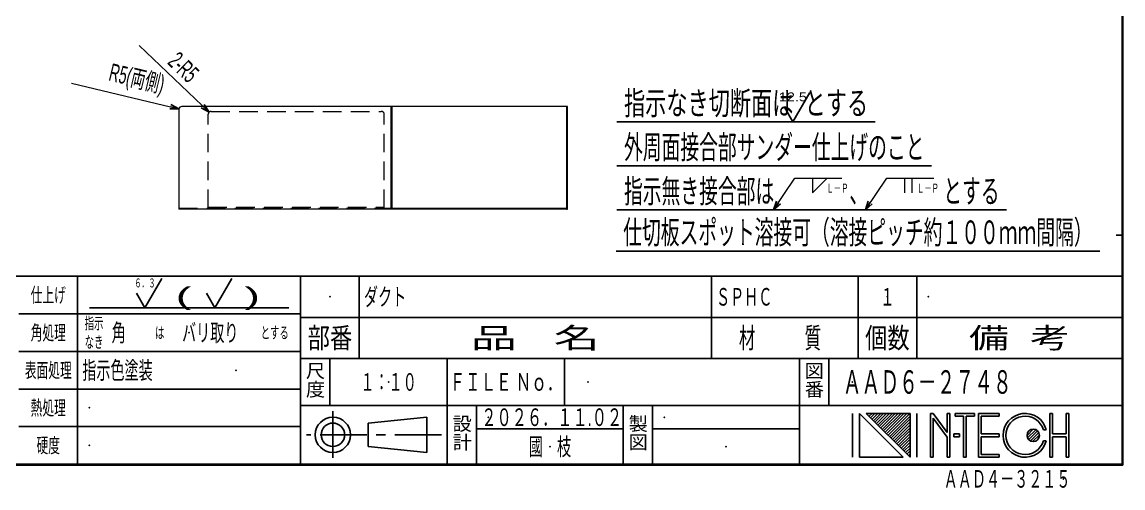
# Model space of a CAD drawing. Header units: millimetres. Extents: x -1485 to 1485, y -1050 to 1050.
# Drawn here: x -460 to 1416, y -1020 to -227 of the extents above; entities that cross this region are included whole.
import ezdxf
from ezdxf.enums import TextEntityAlignment as Align

# ---------------------------------------------------------------- set-up
doc = ezdxf.new("R2010")
doc.units = ezdxf.units.MM
doc.header["$LTSCALE"] = 2.5
doc.header["$PDSIZE"] = 1
doc.linetypes.add('CENTER', pattern=[50.8, 31.75, -6.35, 6.35, -6.35])
doc.linetypes.add('DASHED', pattern=[19.05, 12.7, -6.35])
for name, color, linetype in [('Layer0001', 7, 'Continuous'), ('Layer0012', 7, 'Continuous'), ('Layer0013', 7, 'Continuous'), ('Layer0014', 7, 'Continuous')]:
    doc.layers.add(name, color=color, linetype=linetype)
doc.styles.add('dcStyle0', font='ＭＳ Ｐゴシック', dxfattribs={"width": 0.6})
doc.styles.add('dcStyle1', font='@ＭＳ Ｐゴシック', dxfattribs={"width": 0.8})
doc.dimstyles.new('dc_Radial01', dxfattribs={"dimtxt": 30, "dimasz": 15.00113, "dimexe": 0, "dimexo": 10, "dimgap": 10, "dimtad": 3, "dimdec": 1, "dimdsep": 46, "dimtxsty": 'dcStyle0', "dimblk1": 'OPEN30', "dimblk2": 'OPEN30', "dimsah": 1, "dimcen": 0.09, "dimclrd": 4, "dimclre": 4, "dimclrt": 4, "dimadec": 0, "dimazin": 2, "dimtfac": 1, "dimtdec": 4, "dimtofl": 0, "dimtmove": 0, "dimatfit": 3, "dimfxl": 1, "dimarcsym": 1})

# ---------------------------------------------------------------- blocks, each defined once
blk = doc.blocks.new('DC_GROUP_AAD6-2748_1')
at = {"layer": 'Layer0014', "color": 2, "style": 'dcStyle0'}
for s, width, p, p2 in [('指示', 0.55, (-353, -750), (-321, -750)), ('は', 0.55, (-233, -766), (-217, -766)), ('とする', 0.637211, (-53, -766), (-5, -766)), ('なき', 0.629933, (-353, -782), (-321, -782))]:
    blk.add_text(s, height=20, dxfattribs=dict(at, width=width)).set_placement(p, p2, align=Align.FIT)
blk = doc.blocks.new('DC_GROUP_AAD6-2748_2')
at = {"layer": 'Layer0013', "color": 4, "linetype": 'Continuous', "lineweight": 25}
for p, q in [((-250.2, -714), (-221.3, -664)), ((-264.6, -689), (-250.2, -714))]:
    blk.add_line(p, q, dxfattribs=at)
at = {"layer": 'Layer0013', "color": 4, "style": 'dcStyle0', "width": 0.812153}
blk.add_text('６．３', height=15, dxfattribs=at).set_placement((-268.2, -679), (-232.2, -679), align=Align.FIT)
blk = doc.blocks.new('DC_GROUP_AAD6-2748_3')
at = {"layer": 'Layer0013', "color": 4, "linetype": 'Continuous', "lineweight": 25}
for p, q in [((-131, -714), (-102.1, -664)), ((-145.4, -689), (-131, -714))]:
    blk.add_line(p, q, dxfattribs=at)
blk = doc.blocks.new('_Open30')
at = {"color": 0, "linetype": 'ByBlock', "lineweight": -2}
for p, q in [((-1, 0.267949), (0, 0)), ((0, 0), (-1, -0.267949)), ((0, 0), (-1, 0))]:
    blk.add_line(p, q, dxfattribs=at)
blk = doc.blocks.new('DC_GROUP_AAD6-2748_13')
at = {"layer": 'Layer0013', "color": 4, "linetype": 'Continuous', "lineweight": 13}
for p, q in [((820.9, -547), (857.4, -492.7)), ((857.4, -492.7), (937.4, -492.7)), ((887.4, -492.7), (887.4, -517.7)), ((887.4, -492.7), (912.4, -492.7)), ((887.4, -517.7), (912.4, -492.7))]:
    blk.add_line(p, q, dxfattribs=at)
at = {"layer": 'Layer0013', "color": 4, "xscale": 15.00115266964712, "yscale": 15.00081580252128, "rotation": 236.0825694630274}
blk.add_blockref('_Open30', (820.9, -547), dxfattribs=at)
blk = doc.blocks.new('DC_GROUP_AAD6-2748_14')
at = {"layer": 'Layer0013', "color": 4, "linetype": 'Continuous', "lineweight": 13}
for p, q in [((977.5, -547), (1014, -492.7)), ((1014, -492.7), (1094, -492.7)), ((1044, -492.7), (1044, -517.7)), ((1056.5, -492.7), (1056.5, -517.7))]:
    blk.add_line(p, q, dxfattribs=at)
at = {"layer": 'Layer0013', "color": 4, "xscale": 15.00115266964712, "yscale": 15.00081580252128, "rotation": 236.0825694630294}
blk.add_blockref('_Open30', (977.5, -547), dxfattribs=at)
blk = doc.blocks.new('DC_GROUP_AAD6-2748_17')
at = {"layer": 'Layer0013', "color": 4, "linetype": 'Continuous', "lineweight": 25}
for p, q in [((853.9, -397), (882.8, -347)), ((839.5, -372), (853.9, -397))]:
    blk.add_line(p, q, dxfattribs=at)
at = {"layer": 'Layer0013', "color": 4, "style": 'dcStyle0', "width": 1.291922}
blk.add_text('12.5', height=15, dxfattribs=at).set_placement((829.9, -362), (877.9, -362), align=Align.FIT)
blk = doc.blocks.new('DC_GROUP_AAD6-2748_18')
at = {"layer": 'Layer0013', "color": 4, "linetype": 'Continuous', "lineweight": 25}
blk.add_line((554.2, -547), (1218.2, -547), dxfattribs=at)
at = {"layer": 'Layer0013', "color": 4, "style": 'dcStyle0', "width": 0.670215}
blk.add_text('指示無き接合部は\u3000\u3000\u3000\u3000、\u3000\u3000\u3000\u3000とする', height=40, dxfattribs=at).set_placement((566.2, -535), (1206.2, -535), align=Align.FIT)
blk = doc.blocks.new('DC_GROUP_AAD6-2748_19')
at = {"layer": 'Layer0013', "color": 4, "linetype": 'Continuous', "lineweight": 25}
blk.add_line((554.2, -472), (1090.2, -472), dxfattribs=at)
at = {"layer": 'Layer0013', "color": 4, "style": 'dcStyle0', "width": 0.575583}
blk.add_text('外周面接合部サンダー仕上げのこと', height=40, dxfattribs=at).set_placement((566.2, -460), (1078.2, -460), align=Align.FIT)
blk = doc.blocks.new('DC_GROUP_AAD6-2748_20')
at = {"layer": 'Layer0013', "color": 4, "linetype": 'Continuous', "lineweight": 25}
blk.add_line((554.2, -397), (994.2, -397), dxfattribs=at)
at = {"layer": 'Layer0013', "color": 4, "style": 'dcStyle0', "width": 0.653268}
blk.add_text('指示なき切断面は  とする', height=40, dxfattribs=at).set_placement((566.2, -385), (982.2, -385), align=Align.FIT)
blk = doc.blocks.new('DC_GROUP_AAD6-2748_21')
at = {"layer": 'Layer0013', "color": 4, "linetype": 'Continuous', "lineweight": 25}
blk.add_line((552.8, -617), (1376.8, -617), dxfattribs=at)
at = {"layer": 'Layer0013', "color": 4, "style": 'dcStyle0', "width": 0.634461}
blk.add_text('仕切板スポット溶接可（溶接ピッチ約１００ｍｍ間隔）', height=40, dxfattribs=at).set_placement((564.8, -605), (1364.8, -605), align=Align.FIT)
blk = doc.blocks.new('DC_GROUP_AAD6-2748_10')
at = {"color": 3, "linetype": 'Continuous', "lineweight": 18}
for p, q in [((468, -370.8), (468, -545.8)), ((469.6, -370.8), (468, -370.8)), ((469.6, -545.8), (469.6, -370.8)), ((468, -545.8), (469.6, -545.8))]:
    blk.add_line(p, q, dxfattribs=at)
blk = doc.blocks.new('DC_GROUP_AAD6-2748_15')
at = {"color": 4, "style": 'dcStyle0', "width": 0.71291}
blk.add_text('Ｌ－Ｐ', height=15.62, dxfattribs=at).set_placement((910.9, -517.8), (948.8, -517.8), align=Align.FIT)
blk = doc.blocks.new('DC_GROUP_AAD6-2748_16')
at = {"color": 4, "style": 'dcStyle0', "width": 0.71291}
blk.add_text('Ｌ－Ｐ', height=15.62, dxfattribs=at).set_placement((1065.1, -517.8), (1102.9, -517.8), align=Align.FIT)
blk = doc.blocks.new('*D14')
at = {"layer": 'Layer0012', "color": 4, "linetype": 'Continuous', "lineweight": 13}
blk.add_line((-375.4, -331), (-192.2, -374.7), dxfattribs=at)
at = {"layer": 'Layer0012', "color": 4, "xscale": 15.00115266964712, "yscale": 15.00081580252128, "rotation": 346.6057846721175}
blk.add_blockref('_Open30', (-192.2, -374.7), dxfattribs=at)
at = {"layer": 'Layer0012', "color": 4, "insert": (-223.3, -357), "char_height": 30, "attachment_point": 9, "rotation": 346.6058, "style": 'dcStyle0'}
blk.add_mtext('\\T1.00;R5(両側)', dxfattribs=at)
blk = doc.blocks.new('*D15')
at = {"layer": 'Layer0012', "color": 4, "linetype": 'Continuous', "lineweight": 13}
blk.add_line((-260.2, -266.8), (-141, -380.8), dxfattribs=at)
at = {"layer": 'Layer0012', "color": 4, "xscale": 15.00115266964712, "yscale": 15.00081580252128, "rotation": 316.2932747785995}
blk.add_blockref('_Open30', (-141, -380.8), dxfattribs=at)
at = {"layer": 'Layer0012', "color": 4, "insert": (-176.6, -332.8), "char_height": 30, "attachment_point": 9, "rotation": 316.2933, "style": 'dcStyle0'}
blk.add_mtext('\\T1.00;2-R5', dxfattribs=at)
blk = doc.blocks.new('DC_GROUP_AAD6-2748_11')
at = {"layer": 'Layer0001', "color": 3, "linetype": 'DASHED', "lineweight": 18}
for p, q in [((-142.4, -544.2), (-142.4, -384.2)), ((-137.4, -379.2), (152.6, -379.2)), ((157.6, -544.2), (157.6, -384.2)), ((-142.4, -542.6), (157.6, -542.6))]:
    blk.add_line(p, q, dxfattribs=at)
for centre, start, end in [((-137.4, -384.2), 90, 180), ((152.6, -384.2), 0, 90)]:
    blk.add_arc(centre, 5, start, end, dxfattribs=at)

msp = doc.modelspace()

# ---------------------------------------------------------------- linework, layer by layer
at = {"color": 3, "linetype": 'Continuous', "lineweight": 18}
for p, q in [((171.25, -370.83), (-187.35, -370.83)), ((468.05, -370.83), (468.05, -545.83)), ((468.05, -545.83), (356.45, -545.83))]:
    msp.add_line(p, q, dxfattribs=at)
at = {"color": 5, "linetype": 'Continuous', "lineweight": 13}
msp.add_line((468.05, -370.83), (171.25, -370.83), dxfattribs=at)
at = {"color": 3, "linetype": 'Continuous', "lineweight": 18}
msp.add_arc((-187.35, -375.83), 5, 90.00001, 180.00001, dxfattribs=at)
at = {"layer": 'Layer0001', "color": 3, "linetype": 'Continuous', "lineweight": 18}
for p, q in [((169.65, -545.83), (169.65, -370.83)), ((171.25, -545.83), (171.25, -370.83)), ((358.05, -370.83), (356.45, -370.83)), ((-192.35, -375.83), (-192.35, -545.83)), ((356.45, -545.83), (-192.35, -545.83)), ((171.25, -544.23), (468.05, -544.23))]:
    msp.add_line(p, q, dxfattribs=at)
at = {"layer": 'Layer0001', "color": 3, "linetype": 'DASHED', "lineweight": 18}
msp.add_line((-192.35, -544.23), (171.25, -544.23), dxfattribs=at)
at = {"layer": 'Layer0014', "color": 3, "linetype": 'Continuous', "lineweight": 25}
for p, q in [((1415, 910), (1415, -980)), ((1416.5, -981.5), (1416.5, 911.5)), ((1415, -590), (1405, -590)), ((1415, -660), (-1415, -660)), ((15, -660), (15, -980)), ((115, -800), (115, -660)), ((715, -660), (715, -800)), ((965, -800), (965, -660)), ((1065, -660), (1065, -800)), ((-465, -724), (15, -724)), ((15, -730), (1415, -730)), ((-465, -788), (15, -788)), ((15, -800), (1415, -800)), ((265, -800), (265, -980)), ((865, -880), (865, -800)), ((-465, -852), (15, -852)), ((15, -880), (1415, -880)), ((565, -880), (565, -980)), ((865, -980), (865, -880)), ((130, -910), (230, -900)), ((230, -900), (230, -960)), ((955.63, -893.56), (955.63, -968.22)), ((967.29, -893.56), (967.29, -968.22)), ((1041.96, -968.22), (967.29, -893.56)), ((978.96, -893.56), (1053.63, -968.22)), ((1053.63, -893.56), (978.96, -893.56)), ((988.86, -893.56), (983.91, -898.51)), ((993.81, -893.56), (986.38, -900.98)), ((998.76, -893.56), (988.86, -903.46)), ((1003.71, -893.56), (991.33, -905.93)), ((1008.66, -893.56), (993.81, -908.41)), ((1013.61, -893.56), (996.28, -910.88)), ((1018.56, -893.56), (998.76, -913.36)), ((1023.51, -893.56), (1001.23, -915.83)), ((1028.46, -893.56), (1003.71, -918.31)), ((1033.41, -893.56), (1006.18, -920.78)), ((1038.36, -893.56), (1008.66, -923.25)), ((1043.31, -893.56), (1011.13, -925.73)), ((1048.26, -893.56), (1013.61, -928.2)), ((1053.21, -893.56), (1016.08, -930.68)), ((1053.63, -898.09), (1018.56, -933.15)), ((1053.63, -968.22), (1053.63, -893.56)), ((1065.29, -893.56), (1065.29, -968.22)), ((1088.63, -893.56), (1088.63, -968.22)), ((1088.63, -893.56), (1093.29, -893.56)), ((1116.63, -926.22), (1093.29, -893.56)), ((1116.63, -893.56), (1121.29, -893.56)), ((1116.63, -926.22), (1116.63, -893.56)), ((1121.29, -893.56), (1121.29, -968.22)), ((1130.63, -893.56), (1163.29, -893.56)), ((1130.63, -898.22), (1130.63, -893.56)), ((1144.63, -898.22), (1130.63, -898.22)), ((1144.63, -968.22), (1144.63, -898.22)), ((1163.29, -898.22), (1149.29, -898.22)), ((1149.29, -898.22), (1149.29, -968.22)), ((1163.29, -893.56), (1163.29, -898.22)), ((1170.29, -893.56), (1205.29, -893.56)), ((1170.29, -968.22), (1170.29, -893.56)), ((1205.29, -898.22), (1174.96, -898.22)), ((1174.96, -898.22), (1174.96, -928.56)), ((1205.29, -893.56), (1205.29, -898.22)), ((1291.63, -893.56), (1291.63, -968.22)), ((1291.63, -893.56), (1296.29, -893.56)), ((1296.29, -893.56), (1296.29, -928.56)), ((1324.29, -893.56), (1319.63, -893.56)), ((1319.63, -893.56), (1319.63, -928.56)), ((1324.29, -968.22), (1324.29, -893.56)), ((-465, -916), (15, -916)), ((130, -910), (130, -950)), ((1053.63, -903.04), (1021.03, -935.63)), ((1053.63, -907.99), (1023.51, -938.1)), ((1053.63, -912.93), (1025.98, -940.58)), ((1053.63, -917.88), (1028.46, -943.05)), ((1093.29, -901.59), (1116.63, -934.25)), ((1093.29, -901.59), (1093.29, -968.22)), ((1053.63, -922.83), (1030.93, -945.53)), ((1053.63, -927.78), (1033.41, -948)), ((1053.63, -932.73), (1035.88, -950.48)), ((1053.63, -937.68), (1038.36, -952.95)), ((1116.63, -934.25), (1116.63, -968.22)), ((1128.29, -928.56), (1137.63, -928.56)), ((1128.29, -933.22), (1128.29, -928.56)), ((1137.63, -933.22), (1128.29, -933.22)), ((1137.63, -928.56), (1137.63, -933.22)), ((1174.96, -928.56), (1205.29, -928.56)), ((1205.29, -933.22), (1174.96, -933.22)), ((1174.96, -933.22), (1174.96, -963.56)), ((1205.29, -928.56), (1205.29, -933.22)), ((1263.63, -920.39), (1253.13, -930.89)), ((1267.74, -921.23), (1253.97, -935)), ((1270.75, -923.17), (1255.91, -938.01)), ((1272.9, -925.97), (1258.7, -940.16)), ((1274.06, -929.75), (1262.49, -941.33)), ((1272.84, -935.92), (1268.66, -940.1)), ((1280.93, -921.56), (1285.77, -921.56)), ((1296.29, -928.56), (1319.63, -928.56)), ((1296.29, -933.22), (1319.63, -933.22)), ((1296.29, -933.22), (1296.29, -968.22)), ((1319.63, -933.22), (1319.63, -968.22)), ((130, -950), (230, -960)), ((1053.63, -942.63), (1040.83, -955.43)), ((1053.63, -947.58), (1043.31, -957.9)), ((1053.63, -952.53), (1045.78, -960.38)), ((1280.93, -940.22), (1285.77, -940.22)), ((967.29, -968.22), (1041.96, -968.22)), ((1053.63, -957.48), (1048.26, -962.85)), ((1053.63, -962.43), (1050.73, -965.33)), ((1053.63, -967.38), (1053.21, -967.8)), ((1093.29, -968.22), (1088.63, -968.22)), ((1121.29, -968.22), (1116.63, -968.22)), ((1149.29, -968.22), (1144.63, -968.22)), ((1205.29, -968.22), (1170.29, -968.22)), ((1174.96, -963.56), (1205.29, -963.56)), ((1205.29, -963.56), (1205.29, -968.22)), ((1291.63, -968.22), (1296.29, -968.22)), ((1319.63, -968.22), (1324.29, -968.22)), ((-1416.5, -981.5), (1416.5, -981.5)), ((1415, -980), (-1415, -980))]:
    msp.add_line(p, q, dxfattribs=at)
at = {"layer": 'Layer0014', "color": 4, "linetype": 'Continuous', "lineweight": 25}
for p, q in [((-365, -660), (-365, -980)), ((-345, -714), (-5, -714)), ((65, -880), (65, -800)), ((465, -800), (465, -880)), ((915, -800), (915, -880)), ((315, -880), (315, -980)), ((615, -880), (615, -980)), ((315, -920), (565, -920)), ((615, -920), (865, -920))]:
    msp.add_line(p, q, dxfattribs=at)
at = {"layer": 'Layer0014', "color": 2, "linetype": 'CENTER', "lineweight": 25}
for p, q in [((70, -890), (70, -970)), ((255, -930), (25, -930))]:
    msp.add_line(p, q, dxfattribs=at)
at = {"layer": 'Layer0014', "color": 3, "linetype": 'Continuous', "lineweight": 25}
for centre, radius in [((70, -930), 30), ((70, -930), 20), ((1263.63, -930.89), 10.5)]:
    msp.add_circle(centre, radius, dxfattribs=at)
for radius, start, end in [(37.33, 14.47751, 345.52249), (32.67, 16.60155, 343.39845)]:
    msp.add_arc((1249.63, -930.89), radius, start, end, dxfattribs=at)
at = {"layer": 'Layer0014', "color": 5, "linetype": 'Continuous'}
for p in [(65, -695), (135, -695), (735, -695), (1015, -695), (1085, -695), (-295, -756), (-175, -756), (-345, -820), (-95, -820), (165, -840), (505, -840), (955, -840), (-345, -884), (335, -900), (635, -900), (-345, -948), (440, -950), (740, -950), (1315, -1005)]:
    msp.add_point(p, dxfattribs=at)

# ---------------------------------------------------------------- block references
at = {"linetype": 'Continuous'}
for name in ['DC_GROUP_AAD6-2748_10', 'DC_GROUP_AAD6-2748_15', 'DC_GROUP_AAD6-2748_16']:
    msp.add_blockref(name, (0, 0), dxfattribs=at)
at = {"layer": 'Layer0001', "linetype": 'Continuous'}
msp.add_blockref('DC_GROUP_AAD6-2748_11', (0, 0), dxfattribs=at)
at = {"layer": 'Layer0013', "linetype": 'Continuous'}
for name in ['DC_GROUP_AAD6-2748_20', 'DC_GROUP_AAD6-2748_17', 'DC_GROUP_AAD6-2748_19', 'DC_GROUP_AAD6-2748_18', 'DC_GROUP_AAD6-2748_13', 'DC_GROUP_AAD6-2748_14', 'DC_GROUP_AAD6-2748_21', 'DC_GROUP_AAD6-2748_2', 'DC_GROUP_AAD6-2748_3']:
    msp.add_blockref(name, (0, 0), dxfattribs=at)
at = {"layer": 'Layer0014', "linetype": 'Continuous'}
msp.add_blockref('DC_GROUP_AAD6-2748_1', (0, 0), dxfattribs=at)

# ---------------------------------------------------------------- texts
at = {"layer": 'Layer0013', "color": 4, "style": 'dcStyle0'}
for s, height, width, p, p2 in [('ダクト', 30, 0.694787, (123, -710), (195, -710)), ('(    )', 30, 1.805192, (-198.01, -708.64), (-54.01, -708.64)), ('ＳＰＨＣ', 30, 0.742009, (723, -710), (819, -710)), ('１', 30, 0.804527, (1003, -710), (1027, -710)), ('角', 30, 0.55, (-307, -771), (-283, -771)), ('バリ取り', 30, 0.629933, (-187, -771), (-91, -771)), ('指示色塗装', 30, 0.55, (-357, -835), (-237, -835)), ('１：１０', 30, 0.862443, (117, -855), (213, -855)), ('ＡＡＤ６－２７４８', 40, 0.749406, (939, -860), (1227, -860)), ('２０２６．１１.０２', 30, 0.868013, (323, -915), (563, -915)), ('國\u3000枝', 30, 0.619282, (404, -965), (476, -965)), ('ＡＡＤ４－３２１５', 30, 0.749406, (1111, -1020), (1327, -1020))]:
    msp.add_text(s, height=height, dxfattribs=dict(at, width=width)).set_placement(p, p2, align=Align.FIT)
at = {"layer": 'Layer0014', "color": 2, "style": 'dcStyle0'}
for s, height, width, p, p2 in [('仕上げ', 25, 0.553553, (-445, -704.5), (-385, -704.5)), ('角処理', 25, 0.55, (-445, -768.5), (-385, -768.5)), ('部番', 35, 0.746429, (27, -782.5), (103, -782.5)), ('品   名', 35, 1.482973, (305, -782.5), (525, -782.5)), ('材\u3000\u3000\u3000質', 35, 0.688684, (762, -782.5), (902, -782.5)), ('個数', 35, 0.746429, (977, -782.5), (1053, -782.5)), ('備  考', 35, 1.294793, (1154, -782.5), (1326, -782.5)), ('表面処理', 25, 0.55, (-455, -832.5), (-375, -832.5)), ('ＦＩＬＥ Ｎｏ．', 30, 0.958586, (269, -855), (461, -855)), ('熱処理', 25, 0.55, (-445, -896.5), (-385, -896.5)), ('硬度', 25, 0.55, (-435, -960.5), (-395, -960.5))]:
    msp.add_text(s, height=height, dxfattribs=dict(at, width=width)).set_placement(p, p2, align=Align.FIT)
at = {"layer": 'Layer0014', "color": 2, "style": 'dcStyle1', "width": 0.9625}
for s, p in [('尺度', (28, -805)), ('図番', (878, -805)), ('設計', (278, -895)), ('製図', (578, -895))]:
    msp.add_text(s, height=24, rotation=270, dxfattribs=at).set_placement(p)

# ---------------------------------------------------------------- dimensions: what is measured, and where the dimension line sits
at = {"layer": 'Layer0012', "linetype": 'Continuous', "lineweight": 13}
for center, mpoint, text, picture, middle in [((-137.35, -384.23), (-140.97, -380.78), '2-R5', '*D15', (-218.25, -306.9)), ((-187.35, -375.83), (-192.22, -374.67), 'R5(両側)', '*D14', (-295.68, -350.04))]:
    dim = msp.add_radius_dim(center=center, mpoint=mpoint, text=text, dimstyle='dc_Radial01', override={"dimtxt": 30, "dimasz": 15.00113, "dimexe": 0, "dimexo": 10, "dimgap": 10, "dimtad": 3, "dimtih": 0, "dimtoh": 0, "dimdec": 1, "dimlfac": 1, "dimzin": 8, "dimtxsty": 'dcStyle0', "dimblk1": 'Open30', "dimblk2": 'Open30', "dimsah": 1, "dimclrd": 4, "dimclre": 4, "dimclrt": 4, "dimazin": 2, "dimtolj": 0, "dimtzin": 8, "dimarcsym": 1}, dxfattribs=at)
    dim.commit()
    dim.dimension.update_dxf_attribs({"geometry": picture, "text_midpoint": middle, "dimtype": 164})

doc.saveas('drawing.dxf')
